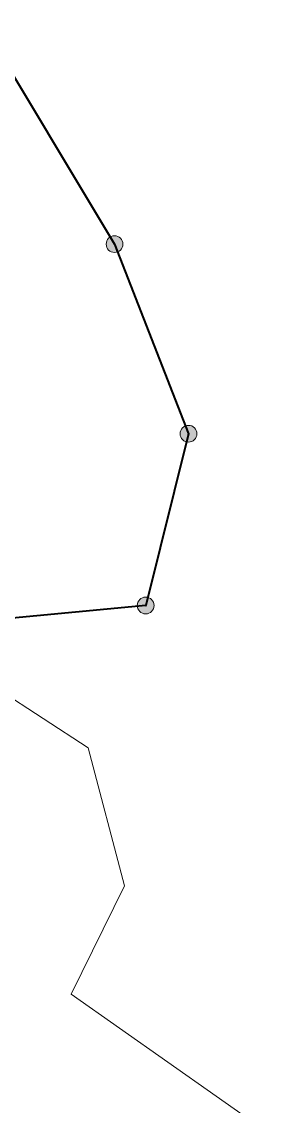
# Model space of a CAD drawing. Header units: metres. Extents: x 2507945 to 2509514, y 1139494 to 1141182.
# Drawn here: x 2508991.6 to 2509016, y 1140695.1 to 1140798.5 of the extents above; entities that cross this region are included whole.
import ezdxf
from ezdxf.lldxf.tags import DXFTag

# ---------------------------------------------------------------- set-up
doc = ezdxf.new("R2010")
doc.units = ezdxf.units.M
doc.layers.get('0').update_dxf_attribs({"lineweight": 0})
doc.layers.add('Cadastre - Natures', color=8, linetype='ARROSAGE', lineweight=20, true_color=0x808080)
doc.layers.add('Cadastre - Parcelles', color=7, linetype='Continuous', lineweight=40)
doc.layers.add('Cadastre - Point limite', color=7, linetype='Continuous', lineweight=0)
tags = doc.linetypes.add('ARROSAGE', pattern=[0.75, 0.5, -0.25]).pattern_tags.tags
tags[6:7] = [DXFTag(74, 4), DXFTag(75, 0), DXFTag(340, '0'), DXFTag(46, 0.0), DXFTag(50, 0.0), DXFTag(44, 0.0), DXFTag(45, 0.0)]
tags[4:5] = [DXFTag(74, 4), DXFTag(75, 0), DXFTag(340, '0'), DXFTag(46, 0.0), DXFTag(50, 0.0), DXFTag(44, 0.0), DXFTag(45, 0.0)]

# ---------------------------------------------------------------- blocks, each defined once
blk = doc.blocks.new('gb2_pl_borne', base_point=(105.91, 42.69))
at = {"linetype": 'Continuous', "true_color": 0xffffff}
h = blk.add_hatch(color=7, dxfattribs=at)
h.paths.add_polyline_path([(107.05, 43.82, -0.57735), (106.32, 41.14, -0.57735), (104.37, 43.11, -0.57735)])
h.paths.add_polyline_path([(105.84, 42.76, 0.57735), (105.89, 42.59, 0.57735), (106.01, 42.72, 0.57735)])
at = {"color": 0, "linetype": 'Continuous', "ltscale": 8}
for radius in [1.6, 0.102]:
    blk.add_circle((105.91, 42.69), radius, dxfattribs=at)

msp = doc.modelspace()

# ---------------------------------------------------------------- linework, layer by layer
at = {"layer": 'Cadastre - Natures', "linetype": 'Continuous'}
for p, q in [((2508987.702, 1140798.458), (2509000.432, 1140777.258)), ((2509000.432, 1140777.258), (2509007.462, 1140759.178)), ((2509007.462, 1140759.178), (2509003.392, 1140742.798)), ((2509003.392, 1140742.798), (2508979.602, 1140740.558)), ((2508980.782, 1140740.388), (2508997.922, 1140729.228)), ((2508997.922, 1140729.228), (2509001.372, 1140716.078)), ((2509001.372, 1140716.078), (2508996.293, 1140705.738)), ((2508996.293, 1140705.738), (2509016.013, 1140691.877))]:
    msp.add_line(p, q, dxfattribs=at)
at = {"layer": 'Cadastre - Parcelles', "linetype": 'Continuous', "flags": 128}
msp.add_lwpolyline([(2508987.702, 1140798.458), (2509000.432, 1140777.258), (2509007.462, 1140759.178), (2509003.392, 1140742.798), (2508979.602, 1140740.558), (2508978.012, 1140734.538), (2508983.442, 1140724.658), (2508983.182, 1140715.378), (2508969.272, 1140720.158), (2508956.462, 1140724.568), (2508952.502, 1140725.948), (2508942.272, 1140695.848), (2508940.602, 1140691.148)], dxfattribs=at)

# ---------------------------------------------------------------- block references
at = {"layer": 'Cadastre - Point limite', "linetype": 'Continuous', "lineweight": 18, "ltscale": 2, "xscale": 0.5, "yscale": 0.5}
for p in [(2509000.432, 1140777.258), (2509007.462, 1140759.178), (2509003.392, 1140742.798)]:
    msp.add_blockref('gb2_pl_borne', p, dxfattribs=at)

doc.saveas('drawing.dxf')
